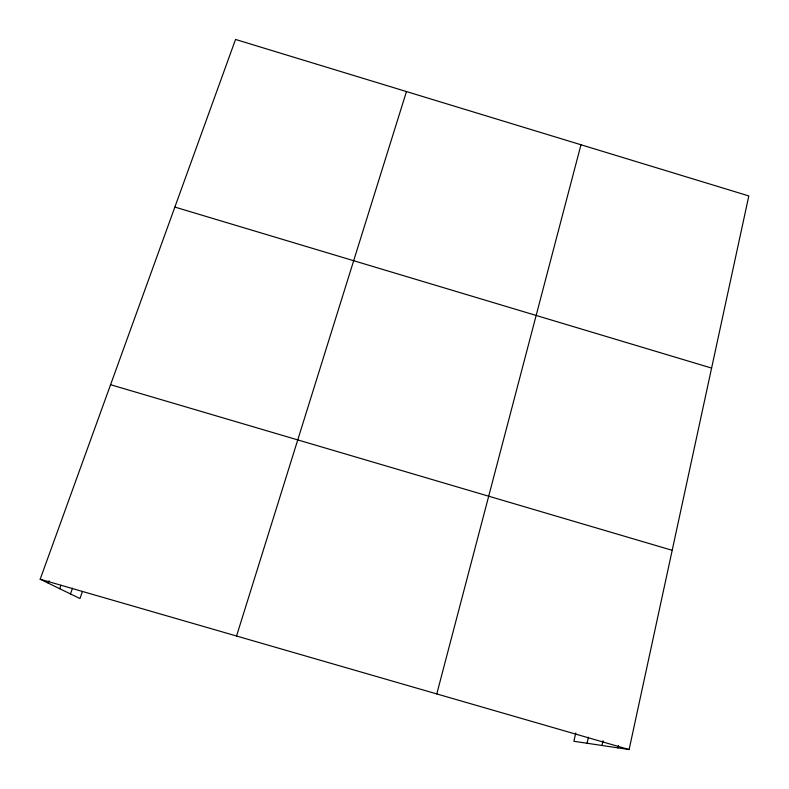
<?xml version="1.0" encoding="UTF-8"?>
<svg xmlns="http://www.w3.org/2000/svg" width="789" height="789" viewBox="0 0 789 789"><rect width="100%" height="100%" fill="white"/><g stroke="black" fill="none" stroke-linecap="round" stroke-linejoin="round"><path stroke-width="1.18" d="M575.783 732.942L573.869 741.275L629.109 749.55L748.82 195.928L235.536 39.45L40.18 579.225L79.955 598.535L82.381 591.632M617.955 747.883L618.477 745.477M601.987 745.487L603.052 740.733M587.065 743.258L588.416 737.281M436.781 693.925L580.97 144.762M236.552 636.013L406.463 91.554M70.468 593.93L72.509 588.16M59.737 588.712L60.96 585.27M48.228 583.13L49.056 580.832M40.18 579.225L629.109 749.55M110.568 384.716L672.198 550.308M174.872 207.073L711.599 368.078"/></g></svg>
